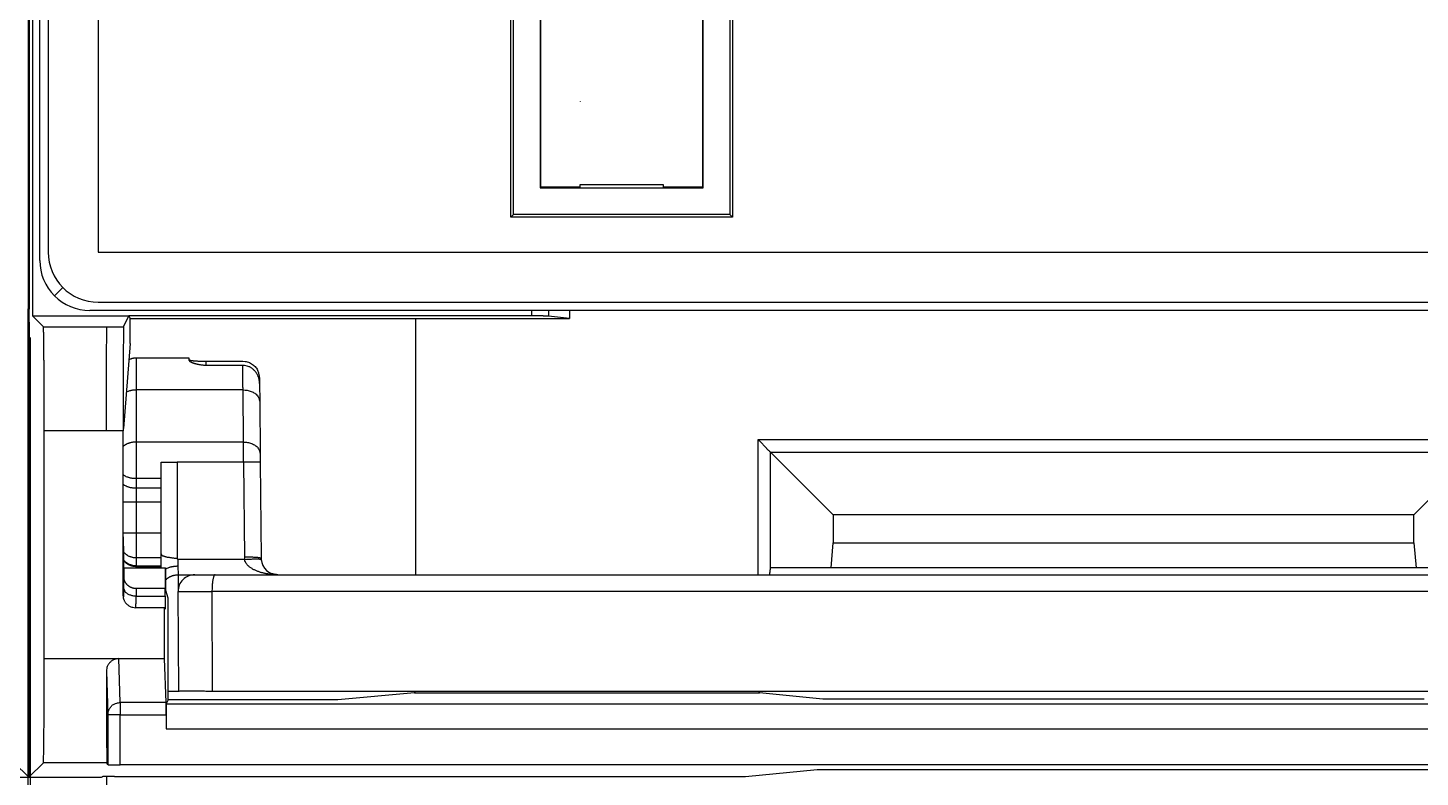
# Model space of a CAD drawing. Header units: inches. Extents: x -4 to 280, y -9 to 35.
# Drawn here: x 47.822 to 49.493, y 12.288 to 13.187 of the extents above; entities that cross this region are included whole.
import ezdxf

# ---------------------------------------------------------------- set-up
doc = ezdxf.new("R2010")
doc.units = ezdxf.units.IN
doc.header["$LTSCALE"] = 0.5
doc.header["$MEASUREMENT"] = 0
doc.set_wipeout_variables(frame=1)
for name, color, linetype in [('204', 7, 'Continuous'), ('214', 7, 'Continuous'), ('IOBASE', 177, 'Continuous')]:
    doc.layers.add(name, color=color, linetype=linetype)

# ---------------------------------------------------------------- blocks, each defined once
blk = doc.blocks.new('IC200CHS022')
at = {"layer": '204', "color": 40, "linetype": 'Continuous'}
for p, q in [((5.5226, 7.1448), (5.5226, 3.3244)), ((5.5026, 7.1248), (5.5026, 3.3444)), ((4.9904, 3.7827), (4.9904, 3.0713)), ((4.9704, 3.0715), (4.9704, 3.7248)), ((5.5026, 3.3444), (5.0163, 3.3444)), ((5.5226, 3.3244), (5.0159, 3.3244)), ((4.3659, 3.048), (4.3659, 3.0802)), ((4.4804, 3.0585), (4.4869, 3.0715)), ((4.4869, 3.0715), (4.4884, 3.0686)), ((4.4884, 3.0386), (4.4884, 3.0686)), ((4.4604, 3.0585), (4.4804, 3.0585)), ((4.4884, 3.0386), (4.4802, 2.9363)), ((4.4957, 3.0209), (4.4957, 2.9827)), ((4.5594, 3.0209), (4.4957, 3.0209)), ((4.5795, 3.0171), (4.6236, 3.0171)), ((4.6237, 3.0121), (4.5795, 3.0121)), ((4.4957, 2.9827), (4.4957, 2.9202)), ((4.6244, 2.9202), (4.6239, 2.9827)), ((4.4799, 2.9335), (4.4599, 2.9335)), ((4.4798, 2.7362), (4.4799, 2.9335)), ((4.4802, 2.9335), (4.4802, 2.9363)), ((4.4957, 2.9202), (4.4957, 2.8763)), ((4.4957, 2.8763), (4.4957, 2.8647)), ((4.4957, 2.8647), (4.4957, 2.8479)), ((4.4957, 2.8479), (4.4802, 2.8479)), ((4.4957, 2.8479), (4.4957, 2.8109)), ((4.4957, 2.8109), (4.4802, 2.8109)), ((4.4957, 2.8109), (4.4957, 2.781)), ((4.4806, 2.7848), (4.4802, 2.8063)), ((4.4806, 2.7692), (4.4806, 2.7848)), ((4.4957, 2.781), (4.4957, 2.7715)), ((4.4806, 2.7692), (4.4806, 2.7592)), ((4.4957, 2.7715), (4.4957, 2.7709)), ((4.4615, 2.533), (4.4604, 2.5353)), ((6.8853, 2.5328), (4.4765, 2.5328))]:
    blk.add_line(p, q, dxfattribs=at)
at = {"layer": '204', "color": 150, "linetype": 'Continuous'}
for p, q in [((4.3659, 5.8766), (4.3659, 3.0802)), ((6.9959, 3.0802), (6.9959, 5.8476)), ((5.5015, 3.8151), (5.5015, 3.3455)), ((5.0159, 3.3244), (5.0159, 3.7772)), ((5.0173, 3.3455), (5.0173, 3.7758)), ((4.3713, 3.5728), (4.3713, 3.0715)), ((5.5015, 3.3455), (5.0173, 3.3455)), ((5.0159, 3.3244), (5.0159, 3.0686)), ((4.3659, 3.0802), (4.3668, 3.0793)), ((6.995, 3.0793), (6.9959, 3.0802)), ((4.3843, 3.0585), (4.3713, 3.0715)), ((4.3713, 3.0715), (4.4869, 3.0715)), ((4.9704, 3.0715), (4.4869, 3.0715)), ((4.4884, 3.0686), (4.831, 3.0686)), ((4.831, 3.0686), (5.0159, 3.0686)), ((5.0159, 3.0686), (4.9904, 3.0713)), ((6.9949, 2.5179), (6.9949, 3.0593)), ((4.3843, 3.0585), (4.4604, 3.0585)), ((4.5795, 3.0121), (4.5795, 3.0171)), ((4.6436, 2.9972), (4.6437, 2.9906)), ((4.6437, 2.9906), (4.6439, 2.969)), ((4.6439, 2.969), (4.6444, 2.9065)), ((4.3853, 2.6602), (4.3853, 2.9335)), ((4.4599, 2.9335), (4.3853, 2.9335)), ((5.2422, 2.7609), (5.2422, 2.9231)), ((5.2422, 2.9231), (6.1196, 2.9231)), ((4.5257, 2.8959), (4.5447, 2.8959)), ((4.5257, 2.7864), (4.5257, 2.8959)), ((4.6245, 2.8959), (4.5447, 2.8959)), ((4.5447, 2.8959), (4.5447, 2.7802)), ((4.6445, 2.8959), (4.6245, 2.8959)), ((4.6245, 2.8959), (4.6255, 2.7823)), ((4.6444, 2.9065), (4.6445, 2.8959)), ((4.6445, 2.8959), (4.6455, 2.7807)), ((5.2571, 2.9081), (6.1047, 2.9081)), ((5.2571, 2.7693), (5.2571, 2.9081)), ((4.5257, 2.7692), (4.5257, 2.7864)), ((4.6257, 2.7792), (4.5457, 2.7792)), ((4.5457, 2.771), (4.5459, 2.7609)), ((4.5459, 2.7609), (4.5659, 2.7609)), ((4.5459, 2.7609), (4.5459, 2.7407)), ((4.4956, 2.7442), (4.4942, 2.7442)), ((4.5306, 2.7442), (4.4956, 2.7442)), ((4.4804, 2.7344), (4.4798, 2.7362)), ((4.5469, 2.6209), (4.5459, 2.7407)), ((4.5866, 2.7407), (4.5868, 2.6209)), ((4.5298, 2.7212), (4.4948, 2.7212)), ((4.3853, 2.6602), (4.4748, 2.6602)), ((4.4765, 2.6076), (4.4748, 2.6602)), ((4.4598, 2.645), (4.4615, 2.5927)), ((4.5315, 2.6076), (4.4765, 2.6076)), ((4.4765, 2.6076), (4.4765, 2.5927)), ((4.5316, 2.5927), (4.5315, 2.6076)), ((4.5469, 2.6209), (4.5339, 2.6208)), ((6.7721, 2.6209), (4.5868, 2.6209)), ((4.8296, 2.6192), (4.7376, 2.6108)), ((4.8296, 2.6192), (5.244, 2.6192)), ((5.3198, 2.6116), (5.244, 2.6192)), ((6.042, 2.6116), (5.3198, 2.6116)), ((4.4615, 2.5927), (4.4615, 2.533)), ((4.4765, 2.5927), (4.4615, 2.5927)), ((4.4765, 2.5328), (4.4765, 2.5927)), ((4.4765, 2.5927), (4.5316, 2.5927))]:
    blk.add_line(p, q, dxfattribs=at)
at = {"layer": '204', "color": 30, "linetype": 'Continuous'}
for p, q in [((5.0163, 3.3444), (5.0173, 3.3455)), ((5.5015, 3.3455), (5.5026, 3.3444)), ((4.831, 3.0686), (4.831, 2.7609)), ((5.2571, 2.9081), (5.3324, 2.8328)), ((6.1047, 2.9081), (6.0293, 2.8328)), ((6.0293, 2.8328), (5.3324, 2.8328)), ((5.3324, 2.8328), (5.3324, 2.7993)), ((6.0293, 2.7993), (6.0293, 2.8328)), ((5.3298, 2.7693), (5.3324, 2.7993)), ((5.3324, 2.7993), (6.0293, 2.7993)), ((6.0293, 2.7993), (6.032, 2.7693)), ((5.3298, 2.7693), (5.2571, 2.7693)), ((6.032, 2.7693), (5.3298, 2.7693)), ((6.1047, 2.7693), (6.032, 2.7693)), ((4.5317, 2.6061), (4.5316, 2.5927)), ((4.5316, 2.5927), (4.5316, 2.5758)), ((4.5317, 2.6061), (6.8301, 2.6061)), ((4.5316, 2.5758), (6.8302, 2.5758)), ((4.3669, 2.5179), (4.3842, 2.5353)), ((4.4697, 2.5186), (5.2269, 2.5186))]:
    blk.add_line(p, q, dxfattribs=at)
at = {"layer": '204', "color": 6, "linetype": 'Continuous'}
for p, q in [((4.367, 3.0593), (4.3669, 2.5179)), ((4.4806, 2.7692), (4.5306, 2.7692)), ((4.5306, 2.7692), (4.5306, 2.7442)), ((4.5313, 2.767), (4.5306, 2.7692)), ((4.5313, 2.742), (4.5313, 2.767)), ((4.5339, 2.7328), (4.5313, 2.742)), ((4.5298, 2.6602), (4.5298, 2.7212)), ((4.5304, 2.7194), (4.5298, 2.7212)), ((4.4748, 2.6602), (4.5298, 2.6602)), ((4.5315, 2.6076), (4.5298, 2.6602)), ((4.5339, 2.6108), (4.5317, 2.6061)), ((5.2269, 2.5186), (5.313, 2.5272)), ((5.313, 2.5272), (6.0488, 2.5272)), ((6.9775, 2.5353), (6.9949, 2.5179)), ((4.3669, 2.5179), (4.4541, 2.5179)), ((4.4541, 2.5179), (4.4547, 2.5185)), ((6.9076, 2.5179), (6.9949, 2.5179))]:
    blk.add_line(p, q, dxfattribs=at)
at = {"layer": '204', "color": 1, "linetype": 'Continuous'}
for p, q in [((4.367, 3.048), (4.3659, 3.048)), ((4.367, 3.0469), (4.3659, 3.048)), ((4.3684, 3.0455), (4.3684, 1.0863)), ((4.6239, 2.9827), (4.4957, 2.9827)), ((4.6244, 2.9202), (4.4957, 2.9202)), ((4.5257, 2.8763), (4.4957, 2.8763)), ((4.5257, 2.8647), (4.4957, 2.8647)), ((4.5257, 2.8479), (4.4957, 2.8479)), ((4.5257, 2.8109), (4.4957, 2.8109)), ((4.5257, 2.781), (4.4957, 2.781)), ((4.4957, 2.7715), (4.5257, 2.7715)), ((4.4957, 2.7709), (4.5257, 2.7709)), ((4.5659, 2.7609), (4.5903, 2.7609)), ((4.5903, 2.7609), (6.7687, 2.7609)), ((6.7723, 2.7407), (4.5866, 2.7407))]:
    blk.add_line(p, q, dxfattribs=at)
at = {"layer": '204', "color": 3, "linetype": 'Continuous'}
blk.add_line((4.4601, 2.5186), (4.4601, 2.0559), dxfattribs=at)
at = {"layer": '204', "color": 40, "linetype": 'Continuous'}
for points in [[(5.0163, 3.3444), (5.0162, 3.3443, 0.083192), (5.0162, 3.344, 0.015814), (5.0162, 3.3435, 0.006162), (5.0161, 3.3428, 0.003318), (5.0161, 3.3419, 0.002027), (5.0161, 3.3409, 0.001363), (5.0161, 3.3397, 0.001132), (5.016, 3.3384, 0.001053), (5.016, 3.3369, 0.000652), (5.016, 3.3355, 0.000192), (5.016, 3.3341, 0.000784), (5.016, 3.3321, 0.001157), (5.0159, 3.3288, 0.000496), (5.0159, 3.3244, 0.000243)], [(5.5026, 3.3444), (5.5027, 3.3443, 0.009858), (5.503, 3.344, 0.000795), (5.5034, 3.3435, 0.001271), (5.504, 3.3428, 0.003011), (5.5047, 3.3421, 0.00349), (5.5055, 3.3412, 0.003837), (5.5065, 3.3402, 0.004349), (5.5075, 3.3392, 0.005366), (5.5086, 3.3382, 0.005254), (5.5098, 3.3371, 0.004453), (5.511, 3.336, 0.002518), (5.5123, 3.3349, -0.000992), (5.5136, 3.3337, -0.000868), (5.5149, 3.3325, 0.002461), (5.5161, 3.3315, -0.006307), (5.5176, 3.33, -0.017406), (5.5198, 3.3277, -0.008738), (5.5226, 3.3244, -0.004181)], [(4.9904, 3.0713), (4.9901, 3.0714, 0.011705), (4.9897, 3.0714, 0.004266), (4.9891, 3.0714, 0.002099), (4.9884, 3.0714, 0.001265), (4.9875, 3.0714, 0.000827), (4.9864, 3.0714, 0.00058), (4.9853, 3.0714, 0.000497), (4.984, 3.0715, 0.000474), (4.9825, 3.0715, 0.000299), (4.9811, 3.0715, 0.000089), (4.9797, 3.0715, 0.000366), (4.9778, 3.0715, 0.000547), (4.9747, 3.0715, 0.000237), (4.9704, 3.0715, 0.000117)], [(4.4804, 3.0585), (4.4804, 3.0583, 0.047081), (4.4804, 3.0576, 0.007324), (4.4803, 3.0566, 0.002721), (4.4803, 3.0552, 0.001352), (4.4803, 3.0534, 0.000774), (4.4803, 3.0512, 0.00049), (4.4802, 3.0487, 0.000317), (4.4802, 3.0458, 0.000198), (4.4802, 3.0426, 0.000147), (4.4802, 3.039, 0.000137), (4.4801, 3.0351, 0.000135), (4.4801, 3.0309, 0.000145), (4.4801, 3.0264, 0.000148), (4.4801, 3.0215, 0.000153), (4.4801, 3.0165, 0.000131), (4.48, 3.0111, 0.000088), (4.48, 3.0055, 0.00005), (4.48, 2.9997, 0.000007), (4.48, 2.9937, -0.000009), (4.48, 2.9875, -0.000005), (4.48, 2.9809, -0.000017), (4.4799, 2.9747, -0.000055), (4.4799, 2.9689, 0.000083), (4.4799, 2.9613, 0.000256), (4.4799, 2.9493, 0.000127), (4.4799, 2.9335, 0.00006)], [(4.4957, 3.0209), (4.495, 3.0209, 0.009663), (4.4942, 3.0209, 0.008375), (4.4935, 3.0208, 0.009222), (4.4928, 3.0207, 0.011596), (4.492, 3.0206, 0.008701), (4.4913, 3.0204, 0.00253), (4.4906, 3.0203, 0.012801), (4.4898, 3.02, 0.022514), (4.4885, 3.0195, 0.010763), (4.4868, 3.0188, 0.005531)], [(4.5594, 3.0182), (4.5594, 3.0186, 0.000005), (4.5594, 3.019, 0.000006), (4.5594, 3.0194, 0.000007), (4.5594, 3.0197, 0.000011), (4.5594, 3.02, 0.000012), (4.5594, 3.0203, 0.000005), (4.5594, 3.0205, 0.000023), (4.5594, 3.0206, 0.000084), (4.5594, 3.0208, 0.00012), (4.5594, 3.0209, 0.000142)], [(4.6236, 3.0171), (4.6263, 3.017, -0.035015), (4.629, 3.0164, -0.033332), (4.6316, 3.0155, -0.033726), (4.6341, 3.0142, -0.039427), (4.6363, 3.0125, -0.033722), (4.6383, 3.0107, -0.019131), (4.64, 3.0088, -0.039679), (4.6414, 3.0063, -0.063495), (4.6426, 3.0024, -0.035572), (4.6436, 2.9972, -0.020096)], [(4.6239, 2.9827), (4.6239, 2.985, 0.000001), (4.6238, 2.9873, 0.000001), (4.6238, 2.9896, 0.000002), (4.6238, 2.9917, 0.000002), (4.6238, 2.9939, 0.000002), (4.6238, 2.9959, 0.000002), (4.6238, 2.9978, 0.000002), (4.6238, 2.9997, 0.000003), (4.6237, 3.0016, 0.000002), (4.6237, 3.0033, 0.000001), (4.6237, 3.0048, 0.000004), (4.6237, 3.0066, 0.000008), (4.6237, 3.009, 0.000005), (4.6237, 3.0121, 0.000003)], [(4.6437, 2.9906), (4.6436, 2.9922, 0.016893), (4.6434, 2.9939, 0.01746), (4.6431, 2.9955, 0.017662), (4.6427, 2.9971, 0.017689), (4.6422, 2.9986, 0.017785), (4.6416, 3.0001, 0.017834), (4.6408, 3.0015, 0.018147), (4.64, 3.0029, 0.018719), (4.6391, 3.0042, 0.018388), (4.6381, 3.0055, 0.017308), (4.637, 3.0066, 0.019283), (4.6357, 3.0077, 0.023616), (4.6344, 3.0087, 0.017936), (4.6331, 3.0095, 0.00514), (4.6319, 3.0103, 0.026661), (4.6302, 3.0109, 0.04967), (4.6274, 3.0116, 0.024056), (4.6237, 3.0121, 0.012186)], [(4.4957, 2.9827), (4.4947, 2.9826, 0.009394), (4.4937, 2.9826, 0.008068), (4.4927, 2.9825, 0.008891), (4.4917, 2.9824, 0.011398), (4.4906, 2.9822, 0.00871), (4.4896, 2.982, 0.002604), (4.4887, 2.9818, 0.013014), (4.4875, 2.9815, 0.023901), (4.4859, 2.9808, 0.011972), (4.4837, 2.9799, 0.00626)], [(4.6239, 2.9827), (4.6263, 2.9826, -0.024022), (4.6287, 2.9823, -0.021378), (4.6312, 2.9817, -0.022573), (4.6336, 2.9809, -0.029816), (4.6359, 2.9799, -0.026997), (4.638, 2.9787, -0.01467), (4.6397, 2.9775, -0.038794), (4.6413, 2.9757, -0.07795), (4.6427, 2.9728, -0.04867), (4.6439, 2.969, -0.027352)], [(4.4957, 2.9202), (4.4943, 2.9202, 0.013008), (4.493, 2.9201, 0.011118), (4.4916, 2.9199, 0.012173), (4.4902, 2.9197, 0.015827), (4.4888, 2.9193, 0.012425), (4.4874, 2.919, 0.004132), (4.4862, 2.9186, 0.018539), (4.4848, 2.9179, 0.035206), (4.4827, 2.9168, 0.018524), (4.4802, 2.9151, 0.009848)], [(4.6245, 2.8959), (4.6245, 2.8976, -0.000002), (4.6245, 2.8993, -0.000002), (4.6245, 2.9009, -0.000002), (4.6245, 2.9026, -0.000002), (4.6245, 2.9042, -0.000002), (4.6245, 2.9058, -0.000001), (4.6245, 2.9074, -0.000001), (4.6245, 2.909, -0.000001), (4.6245, 2.9106, -0.000001), (4.6245, 2.912, -0.000001), (4.6245, 2.9134, -0.000001), (4.6244, 2.9149, 0), (4.6244, 2.9173, 0), (4.6244, 2.9202)], [(4.6244, 2.9202), (4.6269, 2.9201, -0.024024), (4.6293, 2.9198, -0.021379), (4.6318, 2.9193, -0.022574), (4.6342, 2.9185, -0.029817), (4.6365, 2.9174, -0.026997), (4.6385, 2.9162, -0.014669), (4.6403, 2.915, -0.038793), (4.6418, 2.9132, -0.077943), (4.6432, 2.9104, -0.048664), (4.6444, 2.9065, -0.027349)], [(4.4957, 2.8763), (4.4943, 2.8763, -0.010511), (4.493, 2.8764, -0.008997), (4.4916, 2.8765, -0.009881), (4.4902, 2.8767, -0.012918), (4.4888, 2.877, -0.010229), (4.4874, 2.8773, -0.003421), (4.4862, 2.8776, -0.015438), (4.4848, 2.8781, -0.030143), (4.4827, 2.8791, -0.016408), (4.4802, 2.8804, -0.008885)], [(4.4957, 2.8647), (4.4943, 2.8648, -0.010512), (4.493, 2.8648, -0.008998), (4.4916, 2.865, -0.009882), (4.4902, 2.8652, -0.012919), (4.4888, 2.8654, -0.010231), (4.4874, 2.8657, -0.003422), (4.4862, 2.866, -0.01544), (4.4848, 2.8666, -0.030147), (4.4827, 2.8675, -0.016411), (4.4802, 2.8689, -0.008887)], [(4.4957, 2.781), (4.4944, 2.7811, -0.018013), (4.4931, 2.7812, -0.015329), (4.4917, 2.7814, -0.016661), (4.4904, 2.7818, -0.021304), (4.489, 2.7822, -0.016276), (4.4877, 2.7827, -0.005247), (4.4865, 2.7832, -0.023601), (4.4851, 2.7841, -0.04174), (4.4831, 2.7857, -0.020252), (4.4806, 2.7879, -0.010348)], [(4.4957, 2.7715), (4.4944, 2.7715, -0.017904), (4.4931, 2.7716, -0.015237), (4.4918, 2.7718, -0.016566), (4.4904, 2.7722, -0.021181), (4.489, 2.7726, -0.016175), (4.4877, 2.7731, -0.005202), (4.4866, 2.7736, -0.023466), (4.4852, 2.7744, -0.041503), (4.4832, 2.776, -0.020129), (4.4806, 2.7783, -0.010285)], [(4.4806, 2.7778), (4.4811, 2.7772, 0.009246), (4.4817, 2.7767, 0.009288), (4.4822, 2.7762, 0.00927), (4.4828, 2.7757, 0.009267), (4.4833, 2.7752, 0.009264), (4.4839, 2.7747, 0.00923), (4.4845, 2.7743, 0.009211), (4.4852, 2.7739, 0.009185), (4.4858, 2.7735, 0.009138), (4.4864, 2.7732, 0.009037), (4.4871, 2.7729, 0.009061), (4.4877, 2.7726, 0.009143), (4.4884, 2.7723, 0.008881), (4.4891, 2.772, 0.008304), (4.4897, 2.7718, 0.008969), (4.4904, 2.7716, 0.010378), (4.4911, 2.7715, 0.00808), (4.4918, 2.7713, 0.003314), (4.4923, 2.7712, 0.010769), (4.4931, 2.7711, 0.018136), (4.4942, 2.771, 0.009165), (4.4957, 2.7709, 0.005)], [(4.6257, 2.7792), (4.6281, 2.7794, -0.003009), (4.6305, 2.7795, -0.002722), (4.633, 2.7797, -0.002965), (4.6354, 2.7798, -0.004145), (4.6377, 2.7799, -0.004144), (4.6397, 2.7799, -0.00245), (4.6415, 2.7799, -0.00722), (4.643, 2.7798, -0.022574), (4.6444, 2.7795, -0.03139), (4.6456, 2.7792, -0.034374)], [(4.6655, 2.7609), (4.6637, 2.7609, -0.005755), (4.6618, 2.761, -0.005736), (4.66, 2.7611, -0.00578), (4.6582, 2.7612, -0.005925), (4.6564, 2.7614, -0.006057), (4.6545, 2.7617, -0.006193), (4.6527, 2.762, -0.006343), (4.651, 2.7623, -0.006536), (4.6492, 2.7627, -0.006739), (4.6475, 2.7631, -0.006981), (4.6457, 2.7635, -0.007225), (4.644, 2.764, -0.007495), (4.6424, 2.7646, -0.007836), (4.6408, 2.7652, -0.008325), (4.6392, 2.7659, -0.009105), (4.6376, 2.7666, -0.010334), (4.6361, 2.7673, -0.010961), (4.6347, 2.7682, -0.011118), (4.6333, 2.769, -0.013656), (4.632, 2.77, -0.018511), (4.6308, 2.771, -0.014939), (4.6297, 2.772, -0.004061), (4.6288, 2.7729, -0.024033), (4.6278, 2.7742, -0.051726), (4.6268, 2.7763, -0.028259), (4.6257, 2.7792, -0.01499)], [(4.6455, 2.7807), (4.6455, 2.7806, 0.001649), (4.6455, 2.7805, 0.001491), (4.6455, 2.7804, 0.00164), (4.6455, 2.7802, 0.001984), (4.6455, 2.7801, 0.001501), (4.6455, 2.78, 0.000493), (4.6455, 2.7798, 0.00214), (4.6456, 2.7797, 0.003701), (4.6456, 2.7795, 0.001797), (4.6456, 2.7792, 0.000946)], [(4.6655, 2.7609), (4.6653, 2.7609, -0.002018), (4.6652, 2.7609, -0.00206), (4.665, 2.7609, -0.002086), (4.6648, 2.7609, -0.002088), (4.6646, 2.7609, -0.002095), (4.6645, 2.7609, -0.0021), (4.6643, 2.7609, -0.002105), (4.6641, 2.761, -0.002101), (4.664, 2.761, -0.002098), (4.6638, 2.761, -0.002089), (4.6636, 2.761, -0.00208), (4.6635, 2.761, -0.002061), (4.6633, 2.761, -0.002049), (4.6632, 2.7611, -0.002035), (4.663, 2.7611, -0.002032), (4.6628, 2.7611, -0.002034), (4.6627, 2.7611, -0.002036), (4.6625, 2.7611, -0.002034), (4.6623, 2.7612, -0.002033), (4.6622, 2.7612, -0.002031), (4.662, 2.7612, -0.002029), (4.6619, 2.7612, -0.002024), (4.6617, 2.7613, -0.002023), (4.6615, 2.7613, -0.002024), (4.6614, 2.7613, -0.002025), (4.6612, 2.7614, -0.002025), (4.6611, 2.7614, -0.002027), (4.6609, 2.7614, -0.00203), (4.6608, 2.7615, -0.002023), (4.6606, 2.7615, -0.002008), (4.6604, 2.7616, -0.002024), (4.6603, 2.7616, -0.002064), (4.6601, 2.7616, -0.002006), (4.66, 2.7617, -0.001875), (4.6598, 2.7617, -0.002085), (4.6597, 2.7618, -0.00251), (4.6595, 2.7618, -0.001882), (4.6594, 2.7619, -0.000562), (4.6592, 2.7619, -0.002693), (4.6591, 2.762, -0.0048), (4.6588, 2.7621, -0.002341), (4.6584, 2.7622, -0.001224)]]:
    blk.add_lwpolyline(points, format="xyb", dxfattribs=at)
at = {"layer": '204', "color": 150, "linetype": 'Continuous'}
for points in [[(4.3668, 3.0793), (4.3668, 3.0793, -0.104288), (4.3668, 3.079, -0.007345), (4.3668, 3.0785, -0.002367), (4.3669, 3.0778, -0.001153), (4.3669, 3.0769, -0.000664), (4.3669, 3.0759, -0.00043), (4.3669, 3.0747, -0.000333), (4.3669, 3.0734, -0.000283), (4.3669, 3.0719, -0.000175), (4.3669, 3.0704, -0.000069), (4.3669, 3.069, -0.000176), (4.3669, 3.067, -0.000227), (4.367, 3.0637, -0.000097), (4.367, 3.0593, -0.000049)], [(6.9949, 3.0593), (6.9949, 3.0614, -0.000209), (6.9949, 3.0633, -0.000226), (6.9949, 3.0652, -0.000237), (6.9949, 3.067, -0.000247), (6.9949, 3.0688, -0.000258), (6.9949, 3.0704, -0.000263), (6.9949, 3.0719, -0.000321), (6.9949, 3.0734, -0.000451), (6.9949, 3.0747, -0.000429), (6.9949, 3.0758, -0.000158), (6.9949, 3.0768, -0.000795), (6.995, 3.0777, -0.002865), (6.995, 3.0786, -0.003685), (6.995, 3.0793, -0.003713)], [(4.3853, 2.9335), (4.3853, 2.9406, 0.000292), (4.3853, 2.9475, 0.000334), (4.3853, 2.9544, 0.000305), (4.3853, 2.9613, 0.000195), (4.3852, 2.968, 0.000106), (4.3852, 2.9746, 0.000013), (4.3852, 2.9811, -0.000031), (4.3851, 2.9875, -0.000035), (4.3851, 2.9937, -0.000011), (4.3851, 2.9997, 0.000051), (4.385, 3.0055, 0.000106), (4.385, 3.0111, 0.00017), (4.385, 3.0165, 0.000207), (4.3849, 3.0215, 0.000213), (4.3849, 3.0264, 0.000223), (4.3848, 3.0309, 0.000232), (4.3848, 3.0351, 0.000241), (4.3848, 3.039, 0.000241), (4.3847, 3.0426, 0.000319), (4.3847, 3.0458, 0.000512), (4.3846, 3.0487, 0.000512), (4.3846, 3.0512, 0.000165), (4.3845, 3.0533, 0.001058), (4.3845, 3.0552, 0.004064), (4.3844, 3.0569, 0.005444), (4.3843, 3.0585, 0.005789)], [(4.4599, 2.9335), (4.4599, 2.9406, -0.000139), (4.4599, 2.9475, -0.000155), (4.4599, 2.9545, -0.000145), (4.4599, 2.9613, -0.000105), (4.4599, 2.968, -0.000077), (4.4599, 2.9747, -0.000053), (4.46, 2.9811, -0.000025), (4.46, 2.9875, 0.000013), (4.46, 2.9937, 0.000024), (4.46, 2.9997, 0.00001), (4.46, 3.0055, -0.000012), (4.46, 3.0111, -0.00005), (4.4601, 3.0164, -0.000087), (4.4601, 3.0215, -0.00013), (4.4601, 3.0264, -0.000154), (4.4601, 3.0309, -0.000151), (4.4601, 3.0351, -0.000144), (4.4602, 3.039, -0.000121), (4.4602, 3.0426, -0.000139), (4.4602, 3.0458, -0.00021), (4.4602, 3.0487, -0.00019), (4.4603, 3.0512, -0.000004), (4.4603, 3.0533, -0.000525), (4.4603, 3.0552, -0.002282), (4.4603, 3.0569, -0.003038), (4.4604, 3.0585, -0.003156)], [(4.5594, 3.019), (4.5596, 3.0188, 0.190427), (4.5599, 3.0186, 0.07542), (4.5604, 3.0185, 0.032853), (4.561, 3.0183, 0.018075), (4.5619, 3.0181, 0.011096), (4.5629, 3.018, 0.007464), (4.5641, 3.0178, 0.00619), (4.5654, 3.0177, 0.005756), (4.5669, 3.0176, 0.003557), (4.5683, 3.0175, 0.001036), (4.5697, 3.0174, 0.004284), (4.5717, 3.0173, 0.006318), (4.575, 3.0172, 0.002706), (4.5795, 3.0171, 0.001324)], [(4.5795, 3.0121), (4.5781, 3.0122, -0.007569), (4.5768, 3.0122, -0.008331), (4.5755, 3.0123, -0.008256), (4.5742, 3.0125, -0.007176), (4.5729, 3.0127, -0.006467), (4.5717, 3.0129, -0.005852), (4.5705, 3.0131, -0.005202), (4.5694, 3.0134, -0.004221), (4.5683, 3.0136, -0.003834), (4.5672, 3.0139, -0.003935), (4.5662, 3.0141, -0.004576), (4.5653, 3.0144, -0.005931), (4.5644, 3.0147, -0.007207), (4.5635, 3.015, -0.008529), (4.5628, 3.0153, -0.011216), (4.5621, 3.0156, -0.015729), (4.5615, 3.0159, -0.015156), (4.561, 3.0162, -0.007219), (4.5605, 3.0165, -0.02357), (4.5601, 3.0169, -0.060619), (4.5598, 3.0175, -0.04684), (4.5594, 3.0182, -0.030314)], [(5.2422, 2.9231), (5.2432, 2.9222, -0.007837), (5.2442, 2.9213, -0.008611), (5.2452, 2.9204, -0.008057), (5.2461, 2.9194, -0.006052), (5.247, 2.9184, -0.004605), (5.2479, 2.9175, -0.003288), (5.2488, 2.9165, -0.002056), (5.2496, 2.9156, -0.000538), (5.2505, 2.9146, 0.000972), (5.2513, 2.9137, 0.002911), (5.2521, 2.9129, 0.004316), (5.2528, 2.9121, 0.00538), (5.2536, 2.9113, 0.005247), (5.2543, 2.9106, 0.004025), (5.255, 2.91, 0.00361), (5.2556, 2.9094, 0.002172), (5.2563, 2.9088, 0.001334), (5.2571, 2.9081, 0.001716)], [(4.5447, 2.7802), (4.5427, 2.7804, -0.001582), (4.5408, 2.7806, -0.001285), (4.539, 2.7809, -0.001765), (4.5372, 2.7811, -0.003285), (4.5355, 2.7814, -0.004344), (4.5339, 2.7816, -0.005033), (4.5325, 2.7819, -0.007773), (4.5311, 2.7822, -0.013666), (4.5299, 2.7826, -0.012902), (4.5288, 2.783, -0.002156), (4.5278, 2.7833, -0.027922), (4.527, 2.7839, -0.093151), (4.5263, 2.7849, -0.068723), (4.5257, 2.7864, -0.038896)], [(4.5457, 2.7792), (4.5456, 2.7792, 0.000185), (4.5456, 2.7793, 0.000166), (4.5455, 2.7794, 0.000185), (4.5454, 2.7794, 0.000246), (4.5454, 2.7795, 0.000271), (4.5453, 2.7796, 0.000272), (4.5453, 2.7796, 0.00035), (4.5452, 2.7797, 0.000492), (4.5451, 2.7798, 0.000376), (4.5451, 2.7798, 0.00007), (4.545, 2.7799, 0.000645), (4.5449, 2.7799, 0.001264), (4.5448, 2.7801, 0.000628), (4.5447, 2.7802, 0.000325)], [(4.5457, 2.7792), (4.5457, 2.7784, -0.000001), (4.5457, 2.7777, -0.000001), (4.5457, 2.7769, -0.000001), (4.5457, 2.7762, -0.000002), (4.5457, 2.7755, -0.000001), (4.5457, 2.7748, -0.000001), (4.5457, 2.7742, -0.000002), (4.5457, 2.7735, -0.000003), (4.5457, 2.7724, -0.000002), (4.5457, 2.771, -0.000001)], [(4.6255, 2.7823), (4.6255, 2.7821, 0.001225), (4.6255, 2.7819, 0.001216), (4.6255, 2.7817, 0.001225), (4.6255, 2.7815, 0.001251), (4.6255, 2.7813, 0.001215), (4.6255, 2.7811, 0.001135), (4.6256, 2.7809, 0.001252), (4.6256, 2.7807, 0.001493), (4.6256, 2.7805, 0.001133), (4.6256, 2.7803, 0.000389), (4.6256, 2.7802, 0.001599), (4.6256, 2.78, 0.002752), (4.6256, 2.7796, 0.001346), (4.6257, 2.7792, 0.000713)], [(4.6255, 2.7823), (4.628, 2.7823, -0.003033), (4.6304, 2.7823, -0.002738), (4.6329, 2.7822, -0.002978), (4.6353, 2.7822, -0.00416), (4.6376, 2.7821, -0.004156), (4.6397, 2.7819, -0.002463), (4.6414, 2.7818, -0.007233), (4.643, 2.7816, -0.022581), (4.6443, 2.7812, -0.031412), (4.6455, 2.7807, -0.03441)], [(4.4806, 2.7592), (4.4806, 2.7592, 0.050273), (4.4806, 2.7592, 0.920333), (4.4806, 2.7591, 0.01651), (4.4806, 2.7589, 0.005098), (4.4806, 2.7587, 0.002397), (4.4806, 2.7583, 0.001417), (4.4806, 2.7579, 0.000935), (4.4806, 2.7574, 0.000679), (4.4806, 2.7568, 0.000492), (4.4806, 2.7561, 0.000366), (4.4805, 2.7554, 0.000323), (4.4805, 2.7545, 0.000305), (4.4805, 2.7536, 0.00019), (4.4805, 2.7527, 0.000063), (4.4805, 2.7518, 0.000218), (4.4805, 2.7505, 0.000289), (4.4805, 2.7484, 0.000117), (4.4805, 2.7454, 0.000057)], [(4.4807, 2.758), (4.4807, 2.7581, -0.001113), (4.4807, 2.7582, -0.001095), (4.4807, 2.7582, -0.001109), (4.4807, 2.7583, -0.001153), (4.4807, 2.7584, -0.001131), (4.4807, 2.7585, -0.001063), (4.4806, 2.7585, -0.00119), (4.4806, 2.7586, -0.001446), (4.4806, 2.7587, -0.001096), (4.4806, 2.7587, -0.000352), (4.4806, 2.7588, -0.001588), (4.4806, 2.7589, -0.002784), (4.4806, 2.759, -0.00136), (4.4806, 2.7592, -0.000716)], [(4.4956, 2.7442), (4.4948, 2.7443, -0.013624), (4.494, 2.7443, -0.013195), (4.4932, 2.7444, -0.0137), (4.4924, 2.7446, -0.015363), (4.4916, 2.7448, -0.015422), (4.4908, 2.7451, -0.014005), (4.49, 2.7454, -0.013154), (4.4893, 2.7457, -0.01264), (4.4885, 2.7461, -0.012365), (4.4878, 2.7465, -0.012218), (4.4871, 2.7469, -0.012458), (4.4865, 2.7474, -0.013045), (4.4858, 2.7479, -0.013483), (4.4852, 2.7484, -0.013873), (4.4846, 2.749, -0.014299), (4.4841, 2.7496, -0.01483), (4.4836, 2.7503, -0.014883), (4.4831, 2.7509, -0.014684), (4.4827, 2.7516, -0.015472), (4.4823, 2.7524, -0.016824), (4.4819, 2.7532, -0.013375), (4.4816, 2.754, -0.007252), (4.4813, 2.7547, -0.012926), (4.4811, 2.7555, -0.021435), (4.4809, 2.7567, -0.014036), (4.4807, 2.758, -0.008908)], [(4.5457, 2.771), (4.5444, 2.771, 0.008574), (4.5432, 2.7709, 0.007338), (4.5419, 2.7708, 0.008079), (4.5406, 2.7706, 0.010538), (4.5393, 2.7704, 0.00828), (4.538, 2.7702, 0.002668), (4.5369, 2.77, 0.012539), (4.5355, 2.7696, 0.024377), (4.5335, 2.7688, 0.013148), (4.5311, 2.7677, 0.007104)], [(4.5313, 2.7547), (4.5319, 2.7554, -0.013019), (4.5326, 2.756, -0.01264), (4.5333, 2.7566, -0.012564), (4.5341, 2.7572, -0.01287), (4.5349, 2.7577, -0.012417), (4.5357, 2.7582, -0.011459), (4.5366, 2.7586, -0.012681), (4.5375, 2.7591, -0.015255), (4.5385, 2.7595, -0.011219), (4.5394, 2.7598, -0.003267), (4.5403, 2.7601, -0.01619), (4.5414, 2.7604, -0.027547), (4.5433, 2.7606, -0.012726), (4.5459, 2.7609, -0.006449)], [(5.2561, 2.7609), (5.2561, 2.7611, -0.000095), (5.2562, 2.7612, -0.000095), (5.2562, 2.7614, -0.000095), (5.2562, 2.7615, -0.000094), (5.2562, 2.7616, -0.000088), (5.2562, 2.7618, -0.000076), (5.2562, 2.7619, -0.000063), (5.2563, 2.7621, -0.000047), (5.2563, 2.7622, -0.000028), (5.2563, 2.7624, 0.000001), (5.2563, 2.7625, 0.000016), (5.2563, 2.7627, 0.000019), (5.2564, 2.7628, 0.000017), (5.2564, 2.7629, 0.000007), (5.2564, 2.7631, -0.000001), (5.2564, 2.7632, -0.00001), (5.2564, 2.7634, -0.000015), (5.2564, 2.7635, -0.000019), (5.2565, 2.7637, -0.000003), (5.2565, 2.7638, 0.000035), (5.2565, 2.764, 0.000074), (5.2565, 2.7641, 0.000122), (5.2565, 2.7642, 0.00014), (5.2565, 2.7644, 0.000131), (5.2566, 2.7645, 0.000096), (5.2566, 2.7647, 0.000026), (5.2566, 2.7648, -0.00004), (5.2566, 2.7649, -0.000118), (5.2566, 2.7651, -0.000103), (5.2566, 2.7652, 0.000014), (5.2567, 2.7654, 0.000149), (5.2567, 2.7655, 0.000331), (5.2567, 2.7656, 0.000445), (5.2567, 2.7658, 0.000522), (5.2567, 2.7659, 0.000352), (5.2567, 2.7661, -0.000088), (5.2568, 2.7662, -0.00034), (5.2568, 2.7663, -0.000468), (5.2568, 2.7665, -0.000391), (5.2568, 2.7666, -0.000053), (5.2568, 2.7667, 0.000221), (5.2568, 2.7669, 0.000486), (5.2569, 2.767, 0.000706), (5.2569, 2.7672, 0.000933), (5.2569, 2.7673, 0.00111), (5.2569, 2.7674, 0.001295), (5.2569, 2.7676, 0.000579), (5.2569, 2.7677, -0.00112), (5.2569, 2.7679, -0.002466), (5.257, 2.768, -0.003898), (5.257, 2.7681, -0.002326), (5.257, 2.7682, 0.004553), (5.257, 2.7684, 0.005711), (5.257, 2.7685, 0.005618), (5.257, 2.7687, 0.001522), (5.257, 2.7689, -0.005983), (5.2571, 2.7691, -0.006651), (5.2571, 2.7693, -0.003703)], [(4.4805, 2.7454), (4.4805, 2.7444, -0.000094), (4.4805, 2.7434, -0.000103), (4.4805, 2.7425, -0.000113), (4.4805, 2.7416, -0.000122), (4.4805, 2.7407, -0.000135), (4.4805, 2.7399, -0.000149), (4.4804, 2.7391, -0.000171), (4.4804, 2.7384, -0.0002), (4.4804, 2.7378, -0.000229), (4.4804, 2.7372, -0.000254), (4.4804, 2.7367, -0.000336), (4.4804, 2.7362, -0.000505), (4.4804, 2.7358, -0.000518), (4.4804, 2.7354, -0.000218), (4.4804, 2.7351, -0.001031), (4.4804, 2.7348, -0.004058), (4.4804, 2.7346, -0.006448), (4.4804, 2.7344, -0.008534)], [(4.4955, 2.7351), (4.4937, 2.7352, -0.023786), (4.4918, 2.7355, -0.021147), (4.49, 2.7359, -0.022316), (4.4882, 2.7365, -0.029486), (4.4864, 2.7373, -0.026733), (4.4849, 2.7382, -0.014558), (4.4836, 2.7391, -0.038503), (4.4824, 2.7404, -0.077778), (4.4814, 2.7426, -0.04892), (4.4805, 2.7454, -0.027588)], [(4.4956, 2.7442), (4.4956, 2.7442, 0.159125), (4.4956, 2.7441, 0.018608), (4.4956, 2.744, 0.006588), (4.4956, 2.7439, 0.003419), (4.4956, 2.7436, 0.002053), (4.4956, 2.7434, 0.001387), (4.4956, 2.7431, 0.001002), (4.4956, 2.7427, 0.000775), (4.4956, 2.7423, 0.000587), (4.4955, 2.7419, 0.000448), (4.4955, 2.7414, 0.000409), (4.4955, 2.7408, 0.000402), (4.4955, 2.7402, 0.000256), (4.4955, 2.7397, 0.00008), (4.4955, 2.7391, 0.000309), (4.4955, 2.7383, 0.00043), (4.4955, 2.737, 0.000177), (4.4955, 2.7351, 0.000087)], [(4.5306, 2.7442), (4.5284, 2.7442, 0), (4.5262, 2.7442, 0), (4.5241, 2.7442, 0), (4.5219, 2.7442, 0.000001), (4.5197, 2.7442, 0.000001), (4.5175, 2.7442, 0.000001), (4.5153, 2.7442, 0.000001), (4.5131, 2.7442, 0.000002), (4.5109, 2.7442, 0.000002), (4.5087, 2.7442, 0), (4.5068, 2.7442, 0.000003), (4.5044, 2.7442, 0.000007), (4.5006, 2.7442, 0.000004), (4.4956, 2.7442, 0.000002)], [(4.5305, 2.7351), (4.5305, 2.7362, -0.000112), (4.5305, 2.7372, -0.000126), (4.5305, 2.7382, -0.000144), (4.5306, 2.7391, -0.000165), (4.5306, 2.7399, -0.000186), (4.5306, 2.7406, -0.000202), (4.5306, 2.7413, -0.000266), (4.5306, 2.7419, -0.000398), (4.5306, 2.7425, -0.000404), (4.5306, 2.743, -0.000163), (4.5306, 2.7434, -0.0008), (4.5306, 2.7437, -0.003126), (4.5306, 2.744, -0.00479), (4.5306, 2.7442, -0.006016)], [(4.4798, 2.7362), (4.4799, 2.7347, 0.024372), (4.4801, 2.7332, 0.025894), (4.4805, 2.7318, 0.026136), (4.481, 2.7304, 0.025513), (4.4816, 2.7291, 0.024388), (4.4824, 2.7279, 0.022509), (4.4833, 2.7267, 0.024228), (4.4842, 2.7257, 0.028573), (4.4854, 2.7247, 0.021756), (4.4865, 2.7238, 0.007064), (4.4875, 2.7231, 0.030602), (4.489, 2.7224, 0.055683), (4.4915, 2.7218, 0.026907), (4.4948, 2.7212, 0.013623)], [(4.4807, 2.7313), (4.4806, 2.7316, -0.004461), (4.4806, 2.7318, -0.004195), (4.4806, 2.7321, -0.004584), (4.4805, 2.7324, -0.005354), (4.4805, 2.7326, -0.004117), (4.4804, 2.7329, -0.001571), (4.4804, 2.7331, -0.005626), (4.4804, 2.7334, -0.00956), (4.4804, 2.7339, -0.004761), (4.4804, 2.7344, -0.002567)], [(4.4954, 2.7212), (4.4954, 2.7216, 0.00027), (4.4954, 2.722, 0.000226), (4.4954, 2.7225, 0.000191), (4.4954, 2.723, 0.000167), (4.4954, 2.7235, 0.000144), (4.4954, 2.724, 0.000126), (4.4954, 2.7246, 0.000112), (4.4954, 2.7253, 0.000101), (4.4954, 2.7259, 0.000088), (4.4955, 2.7266, 0.000075), (4.4955, 2.7273, 0.000075), (4.4955, 2.7281, 0.00008), (4.4955, 2.7289, 0.000056), (4.4955, 2.7297, 0.000019), (4.4955, 2.7304, 0.000071), (4.4955, 2.7314, 0.000106), (4.4955, 2.733, 0.000047), (4.4955, 2.7351, 0.000024)], [(4.4955, 2.7351), (4.4977, 2.7351, -0.000001), (4.4999, 2.7351, -0.000001), (4.5021, 2.7351, -0.000001), (4.5043, 2.7351, -0.000001), (4.5065, 2.7351, -0.000001), (4.5087, 2.7351, -0.000001), (4.5108, 2.7351, -0.000001), (4.513, 2.7351, -0.000002), (4.5153, 2.7351, -0.000001), (4.5174, 2.7351, 0), (4.5193, 2.7351, -0.000002), (4.5218, 2.7351, -0.000003), (4.5256, 2.7351, -0.000001), (4.5305, 2.7351, -0.000001)], [(4.3842, 2.5353), (4.3843, 2.5357, 0.087439), (4.3844, 2.5369, 0.010408), (4.3845, 2.5389, 0.003666), (4.3845, 2.5416, 0.00187), (4.3846, 2.5451, 0.001125), (4.3847, 2.5493, 0.000764), (4.3847, 2.5541, 0.000555), (4.3848, 2.5595, 0.000429), (4.3848, 2.5656, 0.00033), (4.3849, 2.5722, 0.000258), (4.385, 2.5793, 0.00023), (4.385, 2.5871, 0.000217), (4.3851, 2.5956, 0.000145), (4.3851, 2.6038, 0.000058), (4.3851, 2.6115, 0.00016), (4.3852, 2.6218, 0.000227), (4.3853, 2.6383, 0.000103), (4.3853, 2.6602, 0.000054)], [(4.4748, 2.6602), (4.4733, 2.6601, 0.023691), (4.4718, 2.6599, 0.025184), (4.4703, 2.6595, 0.02547), (4.4689, 2.659, 0.024936), (4.4676, 2.6583, 0.023924), (4.4664, 2.6575, 0.022166), (4.4652, 2.6566, 0.02396), (4.4641, 2.6556, 0.028396), (4.4632, 2.6545, 0.021739), (4.4623, 2.6534, 0.007089), (4.4616, 2.6523, 0.030725), (4.4609, 2.6508, 0.056334), (4.4604, 2.6483, 0.027379), (4.4598, 2.645, 0.013892)], [(4.4598, 2.645), (4.4599, 2.6386, 0.000053), (4.4599, 2.6323, 0.000063), (4.4599, 2.6261, 0.000056), (4.4599, 2.62, 0.000031), (4.4599, 2.614, 0.00001), (4.4599, 2.6081, -0.000014), (4.46, 2.6023, -0.000023), (4.46, 2.5967, -0.000019), (4.46, 2.5913, -0.000004), (4.46, 2.586, 0.000027), (4.46, 2.5809, 0.000058), (4.46, 2.5761, 0.000098), (4.4601, 2.5714, 0.000124), (4.4601, 2.567, 0.000137), (4.4601, 2.5629, 0.000143), (4.4601, 2.559, 0.000135), (4.4601, 2.5553, 0.000125), (4.4602, 2.552, 0.0001), (4.4602, 2.5489, 0.000126), (4.4602, 2.5461, 0.000227), (4.4602, 2.5437, 0.00022), (4.4602, 2.5415, 0.00002), (4.4603, 2.5397, 0.000574), (4.4603, 2.5381, 0.002435), (4.4603, 2.5366, 0.003228), (4.4604, 2.5353, 0.003351)], [(4.4615, 2.5927), (4.4616, 2.5946, -0.03499), (4.462, 2.5964, -0.030582), (4.4626, 2.5982, -0.031241), (4.4634, 2.6, -0.039075), (4.4646, 2.6017, -0.03259), (4.4659, 2.6033, -0.016704), (4.4673, 2.6046, -0.041295), (4.4692, 2.6057, -0.069381), (4.4723, 2.6067, -0.03717), (4.4765, 2.6076, -0.019769)], [(4.5868, 2.6209), (4.5816, 2.6209, 0.000238), (4.5765, 2.621, 0.000226), (4.5715, 2.621, 0.000257), (4.5667, 2.621, 0.000367), (4.5622, 2.621, 0.000371), (4.5582, 2.621, 0.000207), (4.5548, 2.621, 0.000668), (4.5519, 2.621, 0.002196), (4.5492, 2.621, 0.003174), (4.5469, 2.6209, 0.00375)], [(4.8302, 2.6209), (4.8302, 2.6207, -0.002263), (4.8301, 2.6205, -0.002466), (4.8301, 2.6203, -0.002942), (4.8301, 2.6202, -0.003778), (4.83, 2.62, -0.004522), (4.83, 2.6199, -0.005096), (4.8299, 2.6197, -0.007103), (4.8299, 2.6196, -0.011278), (4.8299, 2.6195, -0.011261), (4.8298, 2.6194, -0.003924), (4.8298, 2.6194, -0.022703), (4.8297, 2.6193, -0.075), (4.8297, 2.6193, -0.065906), (4.8296, 2.6192, -0.043575)], [(5.244, 2.6192), (5.244, 2.6192, -0.083709), (5.2439, 2.6192, -0.068185), (5.2439, 2.6193, -0.049255), (5.2439, 2.6193, -0.035153), (5.2438, 2.6194, -0.024286), (5.2438, 2.6195, -0.017153), (5.2438, 2.6196, -0.014482), (5.2437, 2.6197, -0.013151), (5.2437, 2.6198, -0.007875), (5.2437, 2.6199, -0.002531), (5.2437, 2.62, -0.008736), (5.2436, 2.6202, -0.010954), (5.2436, 2.6205, -0.00424), (5.2436, 2.6209, -0.002043)], [(4.4615, 2.533), (4.4616, 2.533, 0.068446), (4.4618, 2.5329, 0.009359), (4.4622, 2.5329, 0.00339), (4.4627, 2.5329, 0.001771), (4.4634, 2.5329, 0.001064), (4.4641, 2.5329, 0.000708), (4.465, 2.5329, 0.000583), (4.466, 2.5329, 0.000539), (4.4671, 2.5329, 0.000333), (4.4682, 2.5329, 0.000098), (4.4693, 2.5329, 0.000398), (4.4707, 2.5329, 0.000585), (4.4732, 2.5328, 0.00025), (4.4765, 2.5328, 0.000123)], [(4.4697, 2.5186), (4.4682, 2.5186, 0.000208), (4.4667, 2.5186, 0.000224), (4.4653, 2.5186, 0.000236), (4.464, 2.5186, 0.000245), (4.4626, 2.5186, 0.000256), (4.4614, 2.5186, 0.000261), (4.4603, 2.5186, 0.00032), (4.4592, 2.5186, 0.000449), (4.4582, 2.5186, 0.000427), (4.4573, 2.5186, 0.000157), (4.4566, 2.5186, 0.000792), (4.4559, 2.5186, 0.002858), (4.4553, 2.5185, 0.003678), (4.4547, 2.5185, 0.003707)]]:
    blk.add_lwpolyline(points, format="xyb", dxfattribs=at)
at = {"layer": '204', "color": 1, "linetype": 'Continuous'}
for points in [[(4.5903, 2.7609), (4.5898, 2.7608, 0.174729), (4.5894, 2.7603, 0.08372), (4.5889, 2.7595, 0.046381), (4.5885, 2.7583, 0.033325), (4.5881, 2.7567, 0.017299), (4.5877, 2.755, 0.007064), (4.5873, 2.7532, 0.014436), (4.5871, 2.7506, 0.017138), (4.5868, 2.7464, 0.007561), (4.5866, 2.7407, 0.003807)], [(4.5459, 2.7407), (4.5459, 2.7407, -0.002224), (4.546, 2.7407, -0.000219), (4.5461, 2.7407, -0.000069), (4.5463, 2.7407, -0.00002), (4.5466, 2.7407, -0.000005), (4.5469, 2.7407, -0.000001), (4.5473, 2.7407, 0.000001), (4.5478, 2.7407), (4.5483, 2.7407, 0), (4.5488, 2.7407), (4.5495, 2.7407, 0), (4.5501, 2.7407), (4.5508, 2.7407), (4.5516, 2.7407), (4.5525, 2.7407), (4.5533, 2.7407), (4.5543, 2.7407), (4.5553, 2.7407), (4.5563, 2.7407), (4.5574, 2.7407), (4.5585, 2.7407), (4.5597, 2.7407, 0), (4.5609, 2.7407, 0), (4.5622, 2.7407, 0), (4.5635, 2.7407, 0), (4.5648, 2.7407, 0), (4.5662, 2.7407, 0), (4.5676, 2.7407, 0), (4.569, 2.7407, 0), (4.5705, 2.7407, 0), (4.572, 2.7407, 0), (4.5736, 2.7407, 0), (4.5752, 2.7407, 0), (4.5767, 2.7407, 0), (4.5781, 2.7407, 0), (4.5799, 2.7407, -0.000001), (4.5828, 2.7407, 0), (4.5866, 2.7407, 0)]]:
    blk.add_lwpolyline(points, format="xyb", dxfattribs=at)
at = {"layer": '204', "color": 6, "linetype": 'Continuous'}
blk.add_lwpolyline([(4.5305, 2.7351), (4.5305, 2.7327, -0.000158), (4.5305, 2.7303, -0.000172), (4.5305, 2.7282, -0.000219), (4.5305, 2.7263, -0.000321), (4.5305, 2.7246, -0.000337), (4.5305, 2.7232, -0.000176), (4.5304, 2.722, -0.000654), (4.5304, 2.721, -0.002385), (4.5304, 2.7202, -0.003747), (4.5304, 2.7194, -0.005012)], format="xyb", dxfattribs=at)
at = {"layer": '204', "color": 150, "linetype": 'Continuous'}
for radius in [0.0312, 0.0299]:
    blk.add_circle((4.5213, 3.219), radius, dxfattribs=at)
at = {"layer": '204', "color": 40, "linetype": 'Continuous'}
blk.add_arc((4.6655, 2.7809), 0.02, 185, 270, dxfattribs=at)
at = {"layer": '204', "color": 1, "linetype": 'Continuous'}
blk.add_arc((4.5659, 2.7409), 0.02, 89.9985, 180.5, dxfattribs=at)
at = {"layer": '214', "color": 40, "linetype": 'Continuous'}
blk.add_line((4.3659, 1.0863), (4.3659, 3.048), dxfattribs=at)
at = {"layer": '214', "color": 30, "linetype": 'Continuous'}
blk.add_line((4.5339, 2.6108), (4.5339, 2.7328), dxfattribs=at)
at = {"layer": '214', "color": 150, "linetype": 'Continuous'}
for p, q in [((4.7376, 2.6108), (4.5339, 2.6108)), ((4.4604, 2.5353), (4.3842, 2.5353))]:
    blk.add_line(p, q, dxfattribs=at)
blk = doc.blocks.new('IC200MDL740')
at = {"layer": 'IOBASE'}
for p, q in [((-2.105, 1.305), (2.105, 1.305)), ((-2.1374, 1.2774), (-2.1474, 1.2874)), ((-1.755, 1.295), (-2.095, 1.295)), ((-2.1374, 1.2774), (-2.1374, 1.2774)), ((-2.165, -1.245), (-2.165, 1.245)), ((-2.155, 1.235), (-2.155, -1.235)), ((-2.095, 1.235), (-2.095, -1.235)), ((-1.755, 1.235), (-2.095, 1.235)), ((-2.0531, 0.7396), (2.0481, 0.7396)), ((-2.0531, 0.4734), (-2.0531, 0.7396)), ((-2.0531, 0.7396), (-2.05, 0.7365)), ((-2.05, 0.7365), (2.045, 0.7365)), ((-2.05, 0.4765), (-2.05, 0.7365)), ((2.013, 0.7045), (-2.018, 0.7045)), ((-2.018, 0.7045), (-2.018, 0.5085)), ((-2.018, 0.7045), (-2.017, 0.7035)), ((-2.017, 0.7035), (0.2375, 0.7035)), ((-2.017, 0.6565), (-2.017, 0.7035)), ((-2.017, 0.6565), (-2.0137, 0.6562)), ((-2.0137, 0.6562), (-2.0137, 0.5568)), ((-1.9141, 0.656), (-1.9136, 0.656)), ((-1.9136, 0.656), (-1.9136, 0.656)), ((-2.0137, 0.5568), (-2.017, 0.5565)), ((-2.017, 0.5095), (-2.017, 0.5565)), ((-2.018, 0.5085), (-2.017, 0.5095)), ((-2.018, 0.5085), (2.013, 0.5085)), ((-0.3425, 0.5095), (-2.017, 0.5095)), ((-2.0531, 0.4734), (-2.05, 0.4765)), ((2.0481, 0.4734), (-2.0531, 0.4734)), ((2.045, 0.4765), (-2.05, 0.4765))]:
    blk.add_line(p, q, dxfattribs=at)
for centre, start, end in [((-2.105, 1.245), 90, 135), ((-2.105, 1.245), 135, 180), ((-2.095, 1.235), 90, 180)]:
    blk.add_arc(centre, 0.06, start, end, dxfattribs=at)

msp = doc.modelspace()

# ---------------------------------------------------------------- block references
for p in [(40.82817, 9.77011), (43.45642, 9.77011)]:
    msp.add_blockref('IC200CHS022', p)

# ---------------------------------------------------------------- next in the draw order: wipeouts: each hides what was drawn before it
msp.add_wipeout([(47.89635, 17.17822), (47.83635, 17.11822), (47.83635, 12.90822), (47.89635, 12.84822), (50.38635, 12.84822), (50.44635, 12.90822), (50.44635, 17.11822), (50.38635, 17.17822)])

# ---------------------------------------------------------------- next in the draw order: block references
at = {"rotation": 90}
msp.add_blockref('IC200MDL740', (49.14135, 15.01322), dxfattribs=at)

doc.saveas('drawing.dxf')
